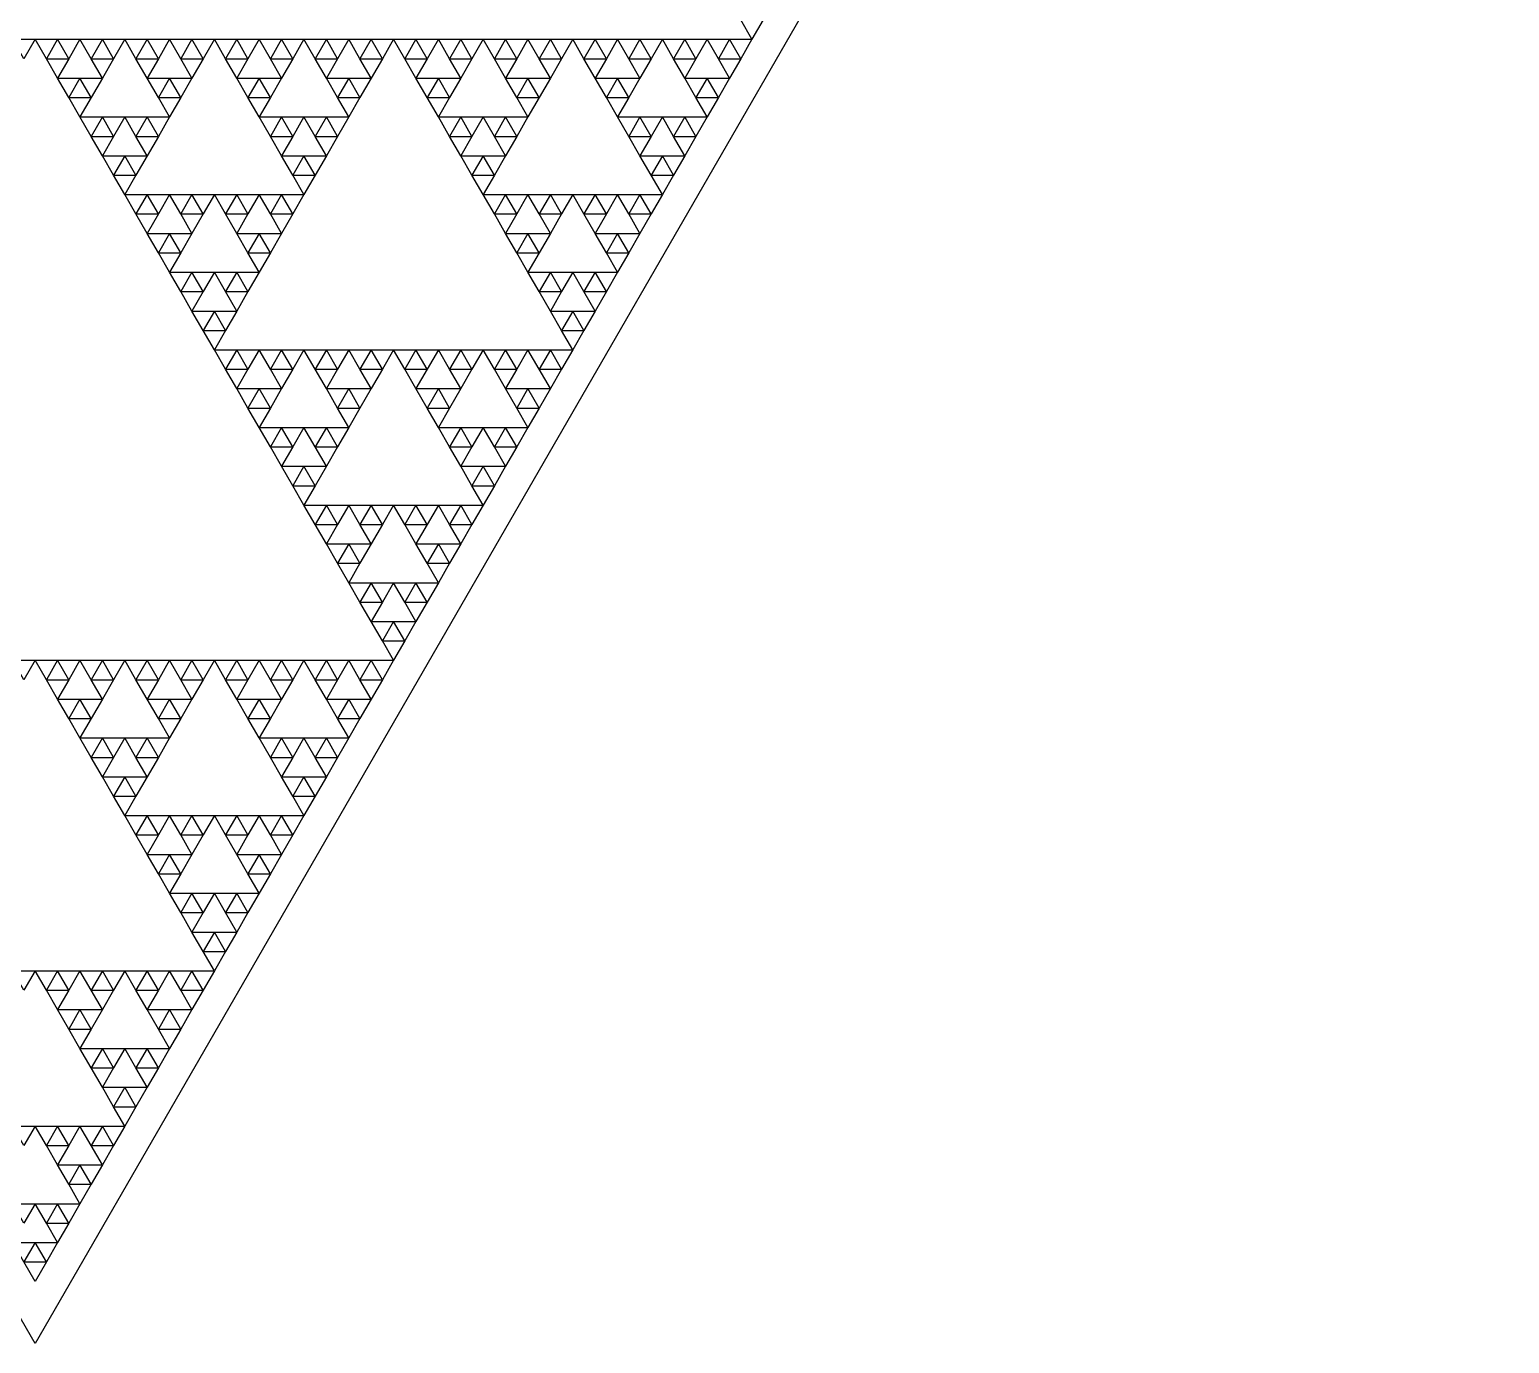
# Model space of a CAD drawing. Extents: x 0 to 1120, y 627 to 1597.
# Drawn here: x 559.5 to 702.6, y 627.1 to 754.1 of the extents above; entities that cross this region are included whole.
import ezdxf

# ---------------------------------------------------------------- set-up
doc = ezdxf.new("R2010")
doc.units = 0
doc.layers.get('0').update_dxf_attribs({"linetype": 'CONTINUOUS'})

msp = doc.modelspace()

# ---------------------------------------------------------------- linework, layer by layer
at = {"color": 1}
msp.add_lwpolyline([(0, 1597), (1120, 1597), (560, 627.052)], close=True, dxfattribs=at)
at = {"color": 3}
for points in [[(628.267, 755.047), (630.434, 755.047), (629.35, 753.17)], [(557.833, 753.17), (560, 753.17), (558.916, 751.293)], [(560, 753.17), (562.167, 753.17), (561.084, 751.293)], [(562.167, 753.17), (564.334, 753.17), (563.251, 751.293)], [(564.334, 753.17), (566.502, 753.17), (565.418, 751.293)], [(566.502, 753.17), (568.669, 753.17), (567.585, 751.293)], [(568.669, 753.17), (570.836, 753.17), (569.752, 751.293)], [(570.836, 753.17), (573.003, 753.17), (571.92, 751.293)], [(573.003, 753.17), (575.17, 753.17), (574.087, 751.293)], [(575.17, 753.17), (577.338, 753.17), (576.254, 751.293)], [(577.338, 753.17), (579.505, 753.17), (578.421, 751.293)], [(579.505, 753.17), (581.672, 753.17), (580.588, 751.293)], [(581.672, 753.17), (583.839, 753.17), (582.756, 751.293)], [(583.839, 753.17), (586.006, 753.17), (584.923, 751.293)], [(586.006, 753.17), (588.174, 753.17), (587.09, 751.293)], [(588.174, 753.17), (590.341, 753.17), (589.257, 751.293)], [(590.341, 753.17), (592.508, 753.17), (591.424, 751.293)], [(592.508, 753.17), (594.675, 753.17), (593.592, 751.293)], [(594.675, 753.17), (596.842, 753.17), (595.759, 751.293)], [(596.842, 753.17), (599.01, 753.17), (597.926, 751.293)], [(599.01, 753.17), (601.177, 753.17), (600.093, 751.293)], [(601.177, 753.17), (603.344, 753.17), (602.26, 751.293)], [(603.344, 753.17), (605.511, 753.17), (604.428, 751.293)], [(605.511, 753.17), (607.678, 753.17), (606.595, 751.293)], [(607.678, 753.17), (609.846, 753.17), (608.762, 751.293)], [(609.846, 753.17), (612.013, 753.17), (610.929, 751.293)], [(612.013, 753.17), (614.18, 753.17), (613.096, 751.293)], [(614.18, 753.17), (616.347, 753.17), (615.264, 751.293)], [(616.347, 753.17), (618.514, 753.17), (617.431, 751.293)], [(618.514, 753.17), (620.682, 753.17), (619.598, 751.293)], [(620.682, 753.17), (622.849, 753.17), (621.765, 751.293)], [(622.849, 753.17), (625.016, 753.17), (623.932, 751.293)], [(625.016, 753.17), (627.183, 753.17), (626.1, 751.293)], [(627.183, 753.17), (629.35, 753.17), (628.267, 751.293)], [(561.084, 751.293), (563.251, 751.293), (562.167, 749.416)], [(565.418, 751.293), (567.585, 751.293), (566.502, 749.416)], [(569.752, 751.293), (571.92, 751.293), (570.836, 749.416)], [(574.087, 751.293), (576.254, 751.293), (575.17, 749.416)], [(578.421, 751.293), (580.588, 751.293), (579.505, 749.416)], [(582.756, 751.293), (584.923, 751.293), (583.839, 749.416)], [(587.09, 751.293), (589.257, 751.293), (588.174, 749.416)], [(591.424, 751.293), (593.592, 751.293), (592.508, 749.416)], [(595.759, 751.293), (597.926, 751.293), (596.842, 749.416)], [(600.093, 751.293), (602.26, 751.293), (601.177, 749.416)], [(604.428, 751.293), (606.595, 751.293), (605.511, 749.416)], [(608.762, 751.293), (610.929, 751.293), (609.846, 749.416)], [(613.096, 751.293), (615.264, 751.293), (614.18, 749.416)], [(617.431, 751.293), (619.598, 751.293), (618.514, 749.416)], [(621.765, 751.293), (623.932, 751.293), (622.849, 749.416)], [(626.1, 751.293), (628.267, 751.293), (627.183, 749.416)], [(562.167, 749.416), (564.334, 749.416), (563.251, 747.54)], [(564.334, 749.416), (566.502, 749.416), (565.418, 747.54)], [(570.836, 749.416), (573.003, 749.416), (571.92, 747.54)], [(573.003, 749.416), (575.17, 749.416), (574.087, 747.54)], [(579.505, 749.416), (581.672, 749.416), (580.588, 747.54)], [(581.672, 749.416), (583.839, 749.416), (582.756, 747.54)], [(588.174, 749.416), (590.341, 749.416), (589.257, 747.54)], [(590.341, 749.416), (592.508, 749.416), (591.424, 747.54)], [(596.842, 749.416), (599.01, 749.416), (597.926, 747.54)], [(599.01, 749.416), (601.177, 749.416), (600.093, 747.54)], [(605.511, 749.416), (607.678, 749.416), (606.595, 747.54)], [(607.678, 749.416), (609.846, 749.416), (608.762, 747.54)], [(614.18, 749.416), (616.347, 749.416), (615.264, 747.54)], [(616.347, 749.416), (618.514, 749.416), (617.431, 747.54)], [(622.849, 749.416), (625.016, 749.416), (623.932, 747.54)], [(625.016, 749.416), (627.183, 749.416), (626.1, 747.54)], [(563.251, 747.54), (565.418, 747.54), (564.334, 745.663)], [(571.92, 747.54), (574.087, 747.54), (573.003, 745.663)], [(580.588, 747.54), (582.756, 747.54), (581.672, 745.663)], [(589.257, 747.54), (591.424, 747.54), (590.341, 745.663)], [(597.926, 747.54), (600.093, 747.54), (599.01, 745.663)], [(606.595, 747.54), (608.762, 747.54), (607.678, 745.663)], [(615.264, 747.54), (617.431, 747.54), (616.347, 745.663)], [(623.932, 747.54), (626.1, 747.54), (625.016, 745.663)], [(564.334, 745.663), (566.502, 745.663), (565.418, 743.786)], [(566.502, 745.663), (568.669, 745.663), (567.585, 743.786)], [(568.669, 745.663), (570.836, 745.663), (569.752, 743.786)], [(570.836, 745.663), (573.003, 745.663), (571.92, 743.786)], [(581.672, 745.663), (583.839, 745.663), (582.756, 743.786)], [(583.839, 745.663), (586.006, 745.663), (584.923, 743.786)], [(586.006, 745.663), (588.174, 745.663), (587.09, 743.786)], [(588.174, 745.663), (590.341, 745.663), (589.257, 743.786)], [(599.01, 745.663), (601.177, 745.663), (600.093, 743.786)], [(601.177, 745.663), (603.344, 745.663), (602.26, 743.786)], [(603.344, 745.663), (605.511, 745.663), (604.428, 743.786)], [(605.511, 745.663), (607.678, 745.663), (606.595, 743.786)], [(616.347, 745.663), (618.514, 745.663), (617.431, 743.786)], [(618.514, 745.663), (620.682, 745.663), (619.598, 743.786)], [(620.682, 745.663), (622.849, 745.663), (621.765, 743.786)], [(622.849, 745.663), (625.016, 745.663), (623.932, 743.786)], [(565.418, 743.786), (567.585, 743.786), (566.502, 741.909)], [(569.752, 743.786), (571.92, 743.786), (570.836, 741.909)], [(582.756, 743.786), (584.923, 743.786), (583.839, 741.909)], [(587.09, 743.786), (589.257, 743.786), (588.174, 741.909)], [(600.093, 743.786), (602.26, 743.786), (601.177, 741.909)], [(604.428, 743.786), (606.595, 743.786), (605.511, 741.909)], [(617.431, 743.786), (619.598, 743.786), (618.514, 741.909)], [(621.765, 743.786), (623.932, 743.786), (622.849, 741.909)], [(566.502, 741.909), (568.669, 741.909), (567.585, 740.032)], [(568.669, 741.909), (570.836, 741.909), (569.752, 740.032)], [(583.839, 741.909), (586.006, 741.909), (584.923, 740.032)], [(586.006, 741.909), (588.174, 741.909), (587.09, 740.032)], [(601.177, 741.909), (603.344, 741.909), (602.26, 740.032)], [(603.344, 741.909), (605.511, 741.909), (604.428, 740.032)], [(618.514, 741.909), (620.682, 741.909), (619.598, 740.032)], [(620.682, 741.909), (622.849, 741.909), (621.765, 740.032)], [(567.585, 740.032), (569.752, 740.032), (568.669, 738.155)], [(584.923, 740.032), (587.09, 740.032), (586.006, 738.155)], [(602.26, 740.032), (604.428, 740.032), (603.344, 738.155)], [(619.598, 740.032), (621.765, 740.032), (620.682, 738.155)], [(568.669, 738.155), (570.836, 738.155), (569.752, 736.278)], [(570.836, 738.155), (573.003, 738.155), (571.92, 736.278)], [(573.003, 738.155), (575.17, 738.155), (574.087, 736.278)], [(575.17, 738.155), (577.338, 738.155), (576.254, 736.278)], [(577.338, 738.155), (579.505, 738.155), (578.421, 736.278)], [(579.505, 738.155), (581.672, 738.155), (580.588, 736.278)], [(581.672, 738.155), (583.839, 738.155), (582.756, 736.278)], [(583.839, 738.155), (586.006, 738.155), (584.923, 736.278)], [(603.344, 738.155), (605.511, 738.155), (604.428, 736.278)], [(605.511, 738.155), (607.678, 738.155), (606.595, 736.278)], [(607.678, 738.155), (609.846, 738.155), (608.762, 736.278)], [(609.846, 738.155), (612.013, 738.155), (610.929, 736.278)], [(612.013, 738.155), (614.18, 738.155), (613.096, 736.278)], [(614.18, 738.155), (616.347, 738.155), (615.264, 736.278)], [(616.347, 738.155), (618.514, 738.155), (617.431, 736.278)], [(618.514, 738.155), (620.682, 738.155), (619.598, 736.278)], [(569.752, 736.278), (571.92, 736.278), (570.836, 734.402)], [(574.087, 736.278), (576.254, 736.278), (575.17, 734.402)], [(578.421, 736.278), (580.588, 736.278), (579.505, 734.402)], [(582.756, 736.278), (584.923, 736.278), (583.839, 734.402)], [(604.428, 736.278), (606.595, 736.278), (605.511, 734.402)], [(608.762, 736.278), (610.929, 736.278), (609.846, 734.402)], [(613.096, 736.278), (615.264, 736.278), (614.18, 734.402)], [(617.431, 736.278), (619.598, 736.278), (618.514, 734.402)], [(570.836, 734.402), (573.003, 734.402), (571.92, 732.525)], [(573.003, 734.402), (575.17, 734.402), (574.087, 732.525)], [(579.505, 734.402), (581.672, 734.402), (580.588, 732.525)], [(581.672, 734.402), (583.839, 734.402), (582.756, 732.525)], [(605.511, 734.402), (607.678, 734.402), (606.595, 732.525)], [(607.678, 734.402), (609.846, 734.402), (608.762, 732.525)], [(614.18, 734.402), (616.347, 734.402), (615.264, 732.525)], [(616.347, 734.402), (618.514, 734.402), (617.431, 732.525)], [(571.92, 732.525), (574.087, 732.525), (573.003, 730.648)], [(580.588, 732.525), (582.756, 732.525), (581.672, 730.648)], [(606.595, 732.525), (608.762, 732.525), (607.678, 730.648)], [(615.264, 732.525), (617.431, 732.525), (616.347, 730.648)], [(573.003, 730.648), (575.17, 730.648), (574.087, 728.771)], [(575.17, 730.648), (577.338, 730.648), (576.254, 728.771)], [(577.338, 730.648), (579.505, 730.648), (578.421, 728.771)], [(579.505, 730.648), (581.672, 730.648), (580.588, 728.771)], [(607.678, 730.648), (609.846, 730.648), (608.762, 728.771)], [(609.846, 730.648), (612.013, 730.648), (610.929, 728.771)], [(612.013, 730.648), (614.18, 730.648), (613.096, 728.771)], [(614.18, 730.648), (616.347, 730.648), (615.264, 728.771)], [(574.087, 728.771), (576.254, 728.771), (575.17, 726.894)], [(578.421, 728.771), (580.588, 728.771), (579.505, 726.894)], [(608.762, 728.771), (610.929, 728.771), (609.846, 726.894)], [(613.096, 728.771), (615.264, 728.771), (614.18, 726.894)], [(575.17, 726.894), (577.338, 726.894), (576.254, 725.017)], [(577.338, 726.894), (579.505, 726.894), (578.421, 725.017)], [(609.846, 726.894), (612.013, 726.894), (610.929, 725.017)], [(612.013, 726.894), (614.18, 726.894), (613.096, 725.017)], [(576.254, 725.017), (578.421, 725.017), (577.338, 723.14)], [(610.929, 725.017), (613.096, 725.017), (612.013, 723.14)], [(577.338, 723.14), (579.505, 723.14), (578.421, 721.264)], [(579.505, 723.14), (581.672, 723.14), (580.588, 721.264)], [(581.672, 723.14), (583.839, 723.14), (582.756, 721.264)], [(583.839, 723.14), (586.006, 723.14), (584.923, 721.264)], [(586.006, 723.14), (588.174, 723.14), (587.09, 721.264)], [(588.174, 723.14), (590.341, 723.14), (589.257, 721.264)], [(590.341, 723.14), (592.508, 723.14), (591.424, 721.264)], [(592.508, 723.14), (594.675, 723.14), (593.592, 721.264)], [(594.675, 723.14), (596.842, 723.14), (595.759, 721.264)], [(596.842, 723.14), (599.01, 723.14), (597.926, 721.264)], [(599.01, 723.14), (601.177, 723.14), (600.093, 721.264)], [(601.177, 723.14), (603.344, 723.14), (602.26, 721.264)], [(603.344, 723.14), (605.511, 723.14), (604.428, 721.264)], [(605.511, 723.14), (607.678, 723.14), (606.595, 721.264)], [(607.678, 723.14), (609.846, 723.14), (608.762, 721.264)], [(609.846, 723.14), (612.013, 723.14), (610.929, 721.264)], [(578.421, 721.264), (580.588, 721.264), (579.505, 719.387)], [(582.756, 721.264), (584.923, 721.264), (583.839, 719.387)], [(587.09, 721.264), (589.257, 721.264), (588.174, 719.387)], [(591.424, 721.264), (593.592, 721.264), (592.508, 719.387)], [(595.759, 721.264), (597.926, 721.264), (596.842, 719.387)], [(600.093, 721.264), (602.26, 721.264), (601.177, 719.387)], [(604.428, 721.264), (606.595, 721.264), (605.511, 719.387)], [(608.762, 721.264), (610.929, 721.264), (609.846, 719.387)], [(579.505, 719.387), (581.672, 719.387), (580.588, 717.51)], [(581.672, 719.387), (583.839, 719.387), (582.756, 717.51)], [(588.174, 719.387), (590.341, 719.387), (589.257, 717.51)], [(590.341, 719.387), (592.508, 719.387), (591.424, 717.51)], [(596.842, 719.387), (599.01, 719.387), (597.926, 717.51)], [(599.01, 719.387), (601.177, 719.387), (600.093, 717.51)], [(605.511, 719.387), (607.678, 719.387), (606.595, 717.51)], [(607.678, 719.387), (609.846, 719.387), (608.762, 717.51)], [(580.588, 717.51), (582.756, 717.51), (581.672, 715.633)], [(589.257, 717.51), (591.424, 717.51), (590.341, 715.633)], [(597.926, 717.51), (600.093, 717.51), (599.01, 715.633)], [(606.595, 717.51), (608.762, 717.51), (607.678, 715.633)], [(581.672, 715.633), (583.839, 715.633), (582.756, 713.756)], [(583.839, 715.633), (586.006, 715.633), (584.923, 713.756)], [(586.006, 715.633), (588.174, 715.633), (587.09, 713.756)], [(588.174, 715.633), (590.341, 715.633), (589.257, 713.756)], [(599.01, 715.633), (601.177, 715.633), (600.093, 713.756)], [(601.177, 715.633), (603.344, 715.633), (602.26, 713.756)], [(603.344, 715.633), (605.511, 715.633), (604.428, 713.756)], [(605.511, 715.633), (607.678, 715.633), (606.595, 713.756)], [(582.756, 713.756), (584.923, 713.756), (583.839, 711.879)], [(587.09, 713.756), (589.257, 713.756), (588.174, 711.879)], [(600.093, 713.756), (602.26, 713.756), (601.177, 711.879)], [(604.428, 713.756), (606.595, 713.756), (605.511, 711.879)], [(583.839, 711.879), (586.006, 711.879), (584.923, 710.002)], [(586.006, 711.879), (588.174, 711.879), (587.09, 710.002)], [(601.177, 711.879), (603.344, 711.879), (602.26, 710.002)], [(603.344, 711.879), (605.511, 711.879), (604.428, 710.002)], [(584.923, 710.002), (587.09, 710.002), (586.006, 708.126)], [(602.26, 710.002), (604.428, 710.002), (603.344, 708.126)], [(586.006, 708.126), (588.174, 708.126), (587.09, 706.249)], [(588.174, 708.126), (590.341, 708.126), (589.257, 706.249)], [(590.341, 708.126), (592.508, 708.126), (591.424, 706.249)], [(592.508, 708.126), (594.675, 708.126), (593.592, 706.249)], [(594.675, 708.126), (596.842, 708.126), (595.759, 706.249)], [(596.842, 708.126), (599.01, 708.126), (597.926, 706.249)], [(599.01, 708.126), (601.177, 708.126), (600.093, 706.249)], [(601.177, 708.126), (603.344, 708.126), (602.26, 706.249)], [(587.09, 706.249), (589.257, 706.249), (588.174, 704.372)], [(591.424, 706.249), (593.592, 706.249), (592.508, 704.372)], [(595.759, 706.249), (597.926, 706.249), (596.842, 704.372)], [(600.093, 706.249), (602.26, 706.249), (601.177, 704.372)], [(588.174, 704.372), (590.341, 704.372), (589.257, 702.495)], [(590.341, 704.372), (592.508, 704.372), (591.424, 702.495)], [(596.842, 704.372), (599.01, 704.372), (597.926, 702.495)], [(599.01, 704.372), (601.177, 704.372), (600.093, 702.495)], [(589.257, 702.495), (591.424, 702.495), (590.341, 700.618)], [(597.926, 702.495), (600.093, 702.495), (599.01, 700.618)], [(590.341, 700.618), (592.508, 700.618), (591.424, 698.741)], [(592.508, 700.618), (594.675, 700.618), (593.592, 698.741)], [(594.675, 700.618), (596.842, 700.618), (595.759, 698.741)], [(596.842, 700.618), (599.01, 700.618), (597.926, 698.741)], [(591.424, 698.741), (593.592, 698.741), (592.508, 696.865)], [(595.759, 698.741), (597.926, 698.741), (596.842, 696.865)], [(592.508, 696.865), (594.675, 696.865), (593.592, 694.988)], [(594.675, 696.865), (596.842, 696.865), (595.759, 694.988)], [(593.592, 694.988), (595.759, 694.988), (594.675, 693.111)], [(557.833, 693.111), (560, 693.111), (558.916, 691.234)], [(560, 693.111), (562.167, 693.111), (561.084, 691.234)], [(562.167, 693.111), (564.334, 693.111), (563.251, 691.234)], [(564.334, 693.111), (566.502, 693.111), (565.418, 691.234)], [(566.502, 693.111), (568.669, 693.111), (567.585, 691.234)], [(568.669, 693.111), (570.836, 693.111), (569.752, 691.234)], [(570.836, 693.111), (573.003, 693.111), (571.92, 691.234)], [(573.003, 693.111), (575.17, 693.111), (574.087, 691.234)], [(575.17, 693.111), (577.338, 693.111), (576.254, 691.234)], [(577.338, 693.111), (579.505, 693.111), (578.421, 691.234)], [(579.505, 693.111), (581.672, 693.111), (580.588, 691.234)], [(581.672, 693.111), (583.839, 693.111), (582.756, 691.234)], [(583.839, 693.111), (586.006, 693.111), (584.923, 691.234)], [(586.006, 693.111), (588.174, 693.111), (587.09, 691.234)], [(588.174, 693.111), (590.341, 693.111), (589.257, 691.234)], [(590.341, 693.111), (592.508, 693.111), (591.424, 691.234)], [(592.508, 693.111), (594.675, 693.111), (593.592, 691.234)], [(561.084, 691.234), (563.251, 691.234), (562.167, 689.357)], [(565.418, 691.234), (567.585, 691.234), (566.502, 689.357)], [(569.752, 691.234), (571.92, 691.234), (570.836, 689.357)], [(574.087, 691.234), (576.254, 691.234), (575.17, 689.357)], [(578.421, 691.234), (580.588, 691.234), (579.505, 689.357)], [(582.756, 691.234), (584.923, 691.234), (583.839, 689.357)], [(587.09, 691.234), (589.257, 691.234), (588.174, 689.357)], [(591.424, 691.234), (593.592, 691.234), (592.508, 689.357)], [(562.167, 689.357), (564.334, 689.357), (563.251, 687.48)], [(564.334, 689.357), (566.502, 689.357), (565.418, 687.48)], [(570.836, 689.357), (573.003, 689.357), (571.92, 687.48)], [(573.003, 689.357), (575.17, 689.357), (574.087, 687.48)], [(579.505, 689.357), (581.672, 689.357), (580.588, 687.48)], [(581.672, 689.357), (583.839, 689.357), (582.756, 687.48)], [(588.174, 689.357), (590.341, 689.357), (589.257, 687.48)], [(590.341, 689.357), (592.508, 689.357), (591.424, 687.48)], [(563.251, 687.48), (565.418, 687.48), (564.334, 685.603)], [(571.92, 687.48), (574.087, 687.48), (573.003, 685.603)], [(580.588, 687.48), (582.756, 687.48), (581.672, 685.603)], [(589.257, 687.48), (591.424, 687.48), (590.341, 685.603)], [(564.334, 685.603), (566.502, 685.603), (565.418, 683.727)], [(566.502, 685.603), (568.669, 685.603), (567.585, 683.727)], [(568.669, 685.603), (570.836, 685.603), (569.752, 683.727)], [(570.836, 685.603), (573.003, 685.603), (571.92, 683.727)], [(581.672, 685.603), (583.839, 685.603), (582.756, 683.727)], [(583.839, 685.603), (586.006, 685.603), (584.923, 683.727)], [(586.006, 685.603), (588.174, 685.603), (587.09, 683.727)], [(588.174, 685.603), (590.341, 685.603), (589.257, 683.727)], [(565.418, 683.727), (567.585, 683.727), (566.502, 681.85)], [(569.752, 683.727), (571.92, 683.727), (570.836, 681.85)], [(582.756, 683.727), (584.923, 683.727), (583.839, 681.85)], [(587.09, 683.727), (589.257, 683.727), (588.174, 681.85)], [(566.502, 681.85), (568.669, 681.85), (567.585, 679.973)], [(568.669, 681.85), (570.836, 681.85), (569.752, 679.973)], [(583.839, 681.85), (586.006, 681.85), (584.923, 679.973)], [(586.006, 681.85), (588.174, 681.85), (587.09, 679.973)], [(567.585, 679.973), (569.752, 679.973), (568.669, 678.096)], [(584.923, 679.973), (587.09, 679.973), (586.006, 678.096)], [(568.669, 678.096), (570.836, 678.096), (569.752, 676.219)], [(570.836, 678.096), (573.003, 678.096), (571.92, 676.219)], [(573.003, 678.096), (575.17, 678.096), (574.087, 676.219)], [(575.17, 678.096), (577.338, 678.096), (576.254, 676.219)], [(577.338, 678.096), (579.505, 678.096), (578.421, 676.219)], [(579.505, 678.096), (581.672, 678.096), (580.588, 676.219)], [(581.672, 678.096), (583.839, 678.096), (582.756, 676.219)], [(583.839, 678.096), (586.006, 678.096), (584.923, 676.219)], [(569.752, 676.219), (571.92, 676.219), (570.836, 674.342)], [(574.087, 676.219), (576.254, 676.219), (575.17, 674.342)], [(578.421, 676.219), (580.588, 676.219), (579.505, 674.342)], [(582.756, 676.219), (584.923, 676.219), (583.839, 674.342)], [(570.836, 674.342), (573.003, 674.342), (571.92, 672.465)], [(573.003, 674.342), (575.17, 674.342), (574.087, 672.465)], [(579.505, 674.342), (581.672, 674.342), (580.588, 672.465)], [(581.672, 674.342), (583.839, 674.342), (582.756, 672.465)], [(571.92, 672.465), (574.087, 672.465), (573.003, 670.589)], [(580.588, 672.465), (582.756, 672.465), (581.672, 670.589)], [(573.003, 670.589), (575.17, 670.589), (574.087, 668.712)], [(575.17, 670.589), (577.338, 670.589), (576.254, 668.712)], [(577.338, 670.589), (579.505, 670.589), (578.421, 668.712)], [(579.505, 670.589), (581.672, 670.589), (580.588, 668.712)], [(574.087, 668.712), (576.254, 668.712), (575.17, 666.835)], [(578.421, 668.712), (580.588, 668.712), (579.505, 666.835)], [(575.17, 666.835), (577.338, 666.835), (576.254, 664.958)], [(577.338, 666.835), (579.505, 666.835), (578.421, 664.958)], [(576.254, 664.958), (578.421, 664.958), (577.338, 663.081)], [(557.833, 663.081), (560, 663.081), (558.916, 661.204)], [(560, 663.081), (562.167, 663.081), (561.084, 661.204)], [(562.167, 663.081), (564.334, 663.081), (563.251, 661.204)], [(564.334, 663.081), (566.502, 663.081), (565.418, 661.204)], [(566.502, 663.081), (568.669, 663.081), (567.585, 661.204)], [(568.669, 663.081), (570.836, 663.081), (569.752, 661.204)], [(570.836, 663.081), (573.003, 663.081), (571.92, 661.204)], [(573.003, 663.081), (575.17, 663.081), (574.087, 661.204)], [(575.17, 663.081), (577.338, 663.081), (576.254, 661.204)], [(561.084, 661.204), (563.251, 661.204), (562.167, 659.327)], [(565.418, 661.204), (567.585, 661.204), (566.502, 659.327)], [(569.752, 661.204), (571.92, 661.204), (570.836, 659.327)], [(574.087, 661.204), (576.254, 661.204), (575.17, 659.327)], [(562.167, 659.327), (564.334, 659.327), (563.251, 657.451)], [(564.334, 659.327), (566.502, 659.327), (565.418, 657.451)], [(570.836, 659.327), (573.003, 659.327), (571.92, 657.451)], [(573.003, 659.327), (575.17, 659.327), (574.087, 657.451)], [(563.251, 657.451), (565.418, 657.451), (564.334, 655.574)], [(571.92, 657.451), (574.087, 657.451), (573.003, 655.574)], [(564.334, 655.574), (566.502, 655.574), (565.418, 653.697)], [(566.502, 655.574), (568.669, 655.574), (567.585, 653.697)], [(568.669, 655.574), (570.836, 655.574), (569.752, 653.697)], [(570.836, 655.574), (573.003, 655.574), (571.92, 653.697)], [(565.418, 653.697), (567.585, 653.697), (566.502, 651.82)], [(569.752, 653.697), (571.92, 653.697), (570.836, 651.82)], [(566.502, 651.82), (568.669, 651.82), (567.585, 649.943)], [(568.669, 651.82), (570.836, 651.82), (569.752, 649.943)], [(567.585, 649.943), (569.752, 649.943), (568.669, 648.066)], [(557.833, 648.066), (560, 648.066), (558.916, 646.19)], [(560, 648.066), (562.167, 648.066), (561.084, 646.19)], [(562.167, 648.066), (564.334, 648.066), (563.251, 646.19)], [(564.334, 648.066), (566.502, 648.066), (565.418, 646.19)], [(566.502, 648.066), (568.669, 648.066), (567.585, 646.19)], [(561.084, 646.19), (563.251, 646.19), (562.167, 644.313)], [(565.418, 646.19), (567.585, 646.19), (566.502, 644.313)], [(562.167, 644.313), (564.334, 644.313), (563.251, 642.436)], [(564.334, 644.313), (566.502, 644.313), (565.418, 642.436)], [(563.251, 642.436), (565.418, 642.436), (564.334, 640.559)], [(557.833, 640.559), (560, 640.559), (558.916, 638.682)], [(560, 640.559), (562.167, 640.559), (561.084, 638.682)], [(562.167, 640.559), (564.334, 640.559), (563.251, 638.682)], [(561.084, 638.682), (563.251, 638.682), (562.167, 636.805)], [(557.833, 636.805), (560, 636.805), (558.916, 634.928)], [(560, 636.805), (562.167, 636.805), (561.084, 634.928)], [(558.916, 634.928), (561.084, 634.928), (560, 633.052)]]:
    msp.add_lwpolyline(points, close=True, dxfattribs=at)

doc.saveas('drawing.dxf')
